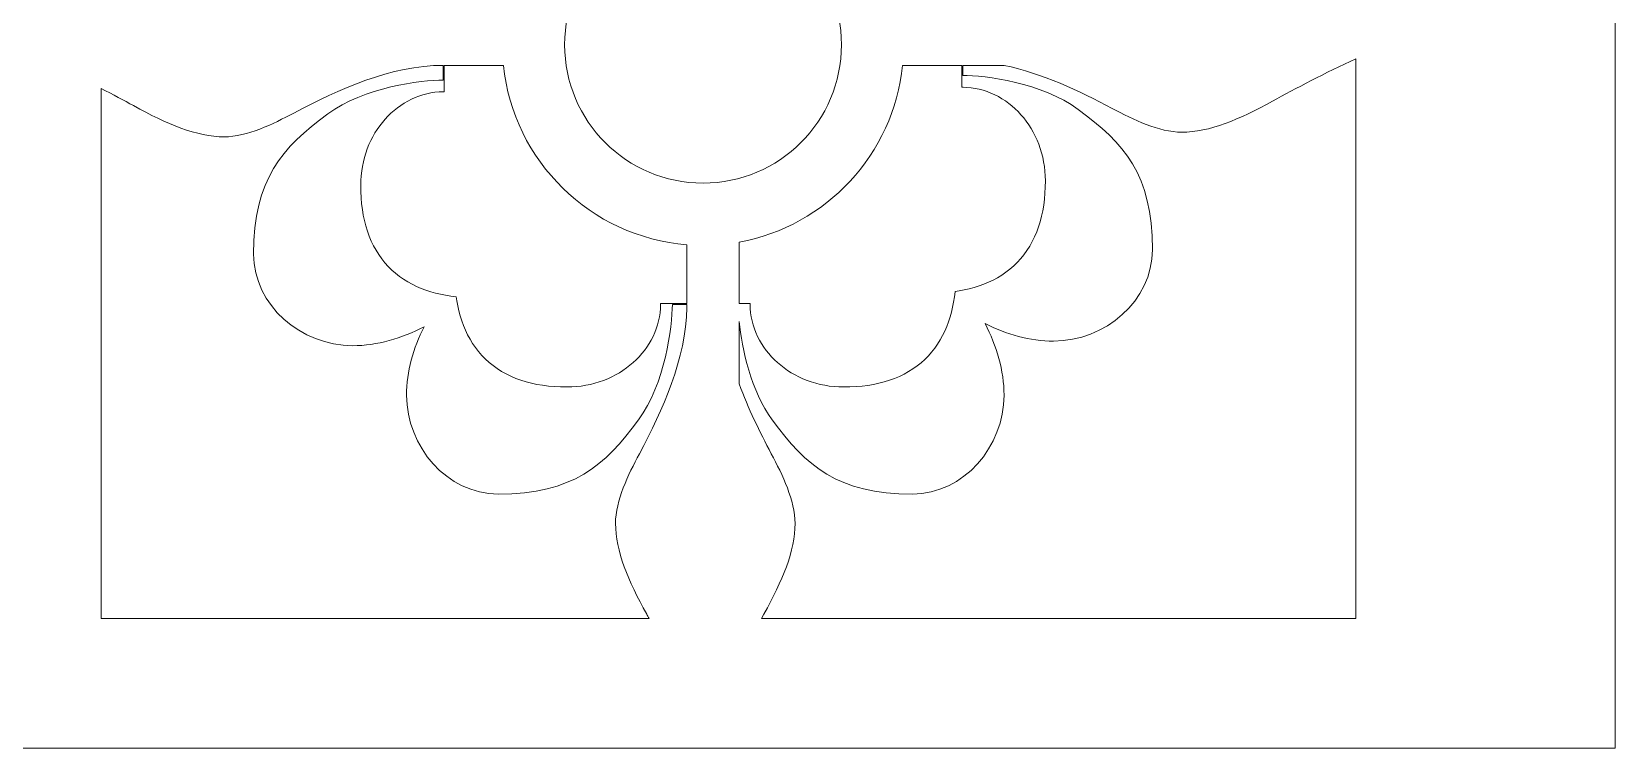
# Model space of a CAD drawing. Header units: centimetres. Extents: x -9.9 to 7.5, y -9.5 to 6.6.
# Drawn here: x -3.492 to -1.556, y -9.474 to -8.598 of the extents above; entities that cross this region are included whole.
import ezdxf

# ---------------------------------------------------------------- set-up
doc = ezdxf.new("R2010")
doc.units = ezdxf.units.CM
doc.header["$MEASUREMENT"] = 0
doc.layers.add('layer 1', color=7, linetype='Continuous')

msp = doc.modelspace()

# ---------------------------------------------------------------- linework, layer by layer
at = {"layer": 'layer 1', "color": 177, "lineweight": 9}
for points, knots in [([(-9.86086, -9.47414), (-9.86086, -9.47414), (-9.86086, 6.55374), (-9.86086, 6.55374), (-9.86086, 6.55374), (-9.86086, 6.55374), (-1.55598, 6.55374), (-1.55598, 6.55374), (-1.55598, 6.55374), (-1.55598, 6.55374), (-1.55598, -9.47414), (-1.55598, -9.47414), (-1.55598, -9.47414), (-1.55598, -9.47414), (-9.86086, -9.47414), (-9.86086, -9.47414)], [0, 0, 0, 0, 0.2, 0.2, 0.2, 0.2, 0.4, 0.4, 0.4, 0.4, 0.6, 0.6, 0.6, 0.6, 1, 1, 1, 1]), ([(-2.84025, -8.61395), (-2.84025, -8.52054), (-2.7645, -8.44479), (-2.67109, -8.44479), (-2.67109, -8.44479), (-2.57767, -8.44479), (-2.50192, -8.52054), (-2.50192, -8.61395), (-2.50192, -8.61395), (-2.50192, -8.70737), (-2.57767, -8.78312), (-2.67109, -8.78312), (-2.67109, -8.78312), (-2.7645, -8.78312), (-2.84025, -8.70737), (-2.84025, -8.61395)], [0, 0, 0, 0, 0.2, 0.2, 0.2, 0.2, 0.4, 0.4, 0.4, 0.4, 0.6, 0.6, 0.6, 0.6, 1, 1, 1, 1]), ([(-1.87336, -8.63106), (-1.91017, -8.64832), (-1.94735, -8.66781), (-1.97503, -8.68284), (-1.97503, -8.68284), (-2.01534, -8.70526), (-2.0523, -8.72093), (-2.08591, -8.72093), (-2.08591, -8.72093), (-2.11392, -8.72093), (-2.14529, -8.70526), (-2.17105, -8.6918), (-2.17105, -8.6918), (-2.21138, -8.67039), (-2.25655, -8.64899), (-2.30301, -8.63915), (-2.30301, -8.63915), (-2.30301, -8.63915), (-2.35363, -8.63915), (-2.35363, -8.63915), (-2.35363, -8.63915), (-2.35363, -8.63915), (-2.35363, -8.65148), (-2.35363, -8.65148), (-2.35363, -8.65148), (-2.32674, -8.65148), (-2.25616, -8.66044), (-2.21249, -8.69293), (-2.21249, -8.69293), (-2.15647, -8.73437), (-2.12176, -8.77244), (-2.12176, -8.86431), (-2.12176, -8.86431), (-2.12176, -8.92704), (-2.17999, -8.97631), (-2.24274, -8.97631), (-2.24274, -8.97631), (-2.27112, -8.97631), (-2.30043, -8.96805), (-2.32639, -8.95496), (-2.32639, -8.95496), (-2.3122, -8.98182), (-2.30313, -9.01256), (-2.30313, -9.0423), (-2.30313, -9.0423), (-2.30313, -9.10505), (-2.3524, -9.16328), (-2.41513, -9.16328), (-2.41513, -9.16328), (-2.507, -9.16328), (-2.54507, -9.12857), (-2.58651, -9.07255), (-2.58651, -9.07255), (-2.61248, -9.03764), (-2.62342, -8.98553), (-2.62677, -8.9523), (-2.62677, -8.9523), (-2.62677, -8.9523), (-2.62677, -9.02862), (-2.62677, -9.02862), (-2.62677, -9.02862), (-2.61595, -9.05851), (-2.60179, -9.08731), (-2.58763, -9.11399), (-2.58763, -9.11399), (-2.57419, -9.13976), (-2.55852, -9.17112), (-2.55852, -9.19913), (-2.55852, -9.19913), (-2.55852, -9.23274), (-2.57419, -9.2697), (-2.5966, -9.31001), (-2.5966, -9.31001), (-2.5966, -9.31001), (-2.59955, -9.31545), (-2.59955, -9.31545), (-2.59955, -9.31545), (-2.59955, -9.31545), (-1.87336, -9.31545), (-1.87336, -9.31545), (-1.87336, -9.31545), (-1.87336, -9.31545), (-1.87336, -8.63106), (-1.87336, -8.63106)], [0, 0, 0, 0, 0.0454545, 0.0454545, 0.0454545, 0.0454545, 0.0909091, 0.0909091, 0.0909091, 0.0909091, 0.1363636, 0.1363636, 0.1363636, 0.1363636, 0.1818182, 0.1818182, 0.1818182, 0.1818182, 0.2272727, 0.2272727, 0.2272727, 0.2272727, 0.2727273, 0.2727273, 0.2727273, 0.2727273, 0.3181818, 0.3181818, 0.3181818, 0.3181818, 0.3636364, 0.3636364, 0.3636364, 0.3636364, 0.4090909, 0.4090909, 0.4090909, 0.4090909, 0.4545455, 0.4545455, 0.4545455, 0.4545455, 0.5, 0.5, 0.5, 0.5, 0.5454545, 0.5454545, 0.5454545, 0.5454545, 0.5909091, 0.5909091, 0.5909091, 0.5909091, 0.6363636, 0.6363636, 0.6363636, 0.6363636, 0.6818182, 0.6818182, 0.6818182, 0.6818182, 0.7272727, 0.7272727, 0.7272727, 0.7272727, 0.7727273, 0.7727273, 0.7727273, 0.7727273, 0.8181818, 0.8181818, 0.8181818, 0.8181818, 0.8636364, 0.8636364, 0.8636364, 0.8636364, 0.9090909, 0.9090909, 0.9090909, 0.9090909, 1, 1, 1, 1]), ([(-3.4068, -8.6674), (-3.4068, -8.6674), (-3.4068, -9.31545), (-3.4068, -9.31545), (-3.4068, -9.31545), (-3.4068, -9.31545), (-2.73703, -9.31545), (-2.73703, -9.31545), (-2.73703, -9.31545), (-2.73803, -9.3136), (-2.73901, -9.31178), (-2.73998, -9.31001), (-2.73998, -9.31001), (-2.76239, -9.2697), (-2.77806, -9.23274), (-2.77806, -9.19913), (-2.77806, -9.19913), (-2.77806, -9.17112), (-2.76239, -9.13976), (-2.74893, -9.11399), (-2.74893, -9.11399), (-2.72039, -9.06023), (-2.69188, -8.99787), (-2.69073, -8.93532), (-2.69073, -8.93532), (-2.69073, -8.93532), (-2.69073, -8.93141), (-2.69073, -8.93141), (-2.69073, -8.93141), (-2.69073, -8.93141), (-2.70861, -8.93141), (-2.70861, -8.93141), (-2.70861, -8.93141), (-2.70861, -8.9583), (-2.71757, -9.02888), (-2.75006, -9.07255), (-2.75006, -9.07255), (-2.7915, -9.12857), (-2.82958, -9.16328), (-2.92144, -9.16328), (-2.92144, -9.16328), (-2.98417, -9.16328), (-3.03345, -9.10505), (-3.03345, -9.0423), (-3.03345, -9.0423), (-3.03345, -9.01392), (-3.02518, -8.98461), (-3.01209, -8.95865), (-3.01209, -8.95865), (-3.03895, -8.97284), (-3.0697, -8.98191), (-3.09944, -8.98191), (-3.09944, -8.98191), (-3.16218, -8.98191), (-3.22041, -8.93264), (-3.22041, -8.86991), (-3.22041, -8.86991), (-3.22041, -8.77804), (-3.1857, -8.73997), (-3.12968, -8.69853), (-3.12968, -8.69853), (-3.08601, -8.66604), (-3.01544, -8.65707), (-2.98855, -8.65707), (-2.98855, -8.65707), (-2.98855, -8.65707), (-2.98855, -8.63915), (-2.98855, -8.63915), (-2.98855, -8.63915), (-3.05241, -8.63915), (-3.11624, -8.66828), (-3.17113, -8.69741), (-3.17113, -8.69741), (-3.19689, -8.71085), (-3.22826, -8.72653), (-3.25626, -8.72653), (-3.25626, -8.72653), (-3.28987, -8.72653), (-3.32683, -8.71085), (-3.36714, -8.68844), (-3.36714, -8.68844), (-3.3789, -8.68206), (-3.39237, -8.67488), (-3.4068, -8.6674)], [0, 0, 0, 0, 0.0454545, 0.0454545, 0.0454545, 0.0454545, 0.0909091, 0.0909091, 0.0909091, 0.0909091, 0.1363636, 0.1363636, 0.1363636, 0.1363636, 0.1818182, 0.1818182, 0.1818182, 0.1818182, 0.2272727, 0.2272727, 0.2272727, 0.2272727, 0.2727273, 0.2727273, 0.2727273, 0.2727273, 0.3181818, 0.3181818, 0.3181818, 0.3181818, 0.3636364, 0.3636364, 0.3636364, 0.3636364, 0.4090909, 0.4090909, 0.4090909, 0.4090909, 0.4545455, 0.4545455, 0.4545455, 0.4545455, 0.5, 0.5, 0.5, 0.5, 0.5454545, 0.5454545, 0.5454545, 0.5454545, 0.5909091, 0.5909091, 0.5909091, 0.5909091, 0.6363636, 0.6363636, 0.6363636, 0.6363636, 0.6818182, 0.6818182, 0.6818182, 0.6818182, 0.7272727, 0.7272727, 0.7272727, 0.7272727, 0.7727273, 0.7727273, 0.7727273, 0.7727273, 0.8181818, 0.8181818, 0.8181818, 0.8181818, 0.8636364, 0.8636364, 0.8636364, 0.8636364, 0.9090909, 0.9090909, 0.9090909, 0.9090909, 1, 1, 1, 1]), ([(-2.91504, -8.63915), (-2.91504, -8.63915), (-2.98757, -8.63915), (-2.98757, -8.63915), (-2.98757, -8.63915), (-2.98757, -8.63915), (-2.98757, -8.67151), (-2.98757, -8.67151), (-2.98757, -8.67151), (-2.98757, -8.67151), (-2.98894, -8.67151), (-2.98894, -8.67151), (-2.98894, -8.67151), (-2.98894, -8.67151), (-2.99367, -8.67166), (-2.99367, -8.67166), (-2.99367, -8.67166), (-2.99367, -8.67166), (-2.99875, -8.67212), (-2.99875, -8.67212), (-2.99875, -8.67212), (-2.99875, -8.67212), (-3.00377, -8.67287), (-3.00377, -8.67287), (-3.00377, -8.67287), (-3.00377, -8.67287), (-3.00872, -8.6739), (-3.00872, -8.6739), (-3.00872, -8.6739), (-3.00872, -8.6739), (-3.01359, -8.67521), (-3.01359, -8.67521), (-3.01359, -8.67521), (-3.01359, -8.67521), (-3.01837, -8.67678), (-3.01837, -8.67678), (-3.01837, -8.67678), (-3.01837, -8.67678), (-3.02305, -8.6786), (-3.02305, -8.6786), (-3.02305, -8.6786), (-3.02305, -8.6786), (-3.02763, -8.68067), (-3.02763, -8.68067), (-3.02763, -8.68067), (-3.02763, -8.68067), (-3.0321, -8.68298), (-3.0321, -8.68298), (-3.0321, -8.68298), (-3.0321, -8.68298), (-3.03644, -8.68551), (-3.03644, -8.68551), (-3.03644, -8.68551), (-3.03644, -8.68551), (-3.04066, -8.68826), (-3.04066, -8.68826), (-3.04066, -8.68826), (-3.04066, -8.68826), (-3.04475, -8.69123), (-3.04475, -8.69123), (-3.04475, -8.69123), (-3.04475, -8.69123), (-3.0487, -8.6944), (-3.0487, -8.6944), (-3.0487, -8.6944), (-3.0487, -8.6944), (-3.05251, -8.69777), (-3.05251, -8.69777), (-3.05251, -8.69777), (-3.05251, -8.69777), (-3.05618, -8.70133), (-3.05618, -8.70133), (-3.05618, -8.70133), (-3.05618, -8.70133), (-3.05968, -8.70508), (-3.05968, -8.70508), (-3.05968, -8.70508), (-3.05968, -8.70508), (-3.06303, -8.70901), (-3.06303, -8.70901), (-3.06303, -8.70901), (-3.06303, -8.70901), (-3.06621, -8.71311), (-3.06621, -8.71311), (-3.06621, -8.71311), (-3.06621, -8.71311), (-3.06923, -8.71739), (-3.06923, -8.71739), (-3.06923, -8.71739), (-3.06923, -8.71739), (-3.07206, -8.72184), (-3.07206, -8.72184), (-3.07206, -8.72184), (-3.07206, -8.72184), (-3.0747, -8.72644), (-3.0747, -8.72644), (-3.0747, -8.72644), (-3.0747, -8.72644), (-3.07716, -8.7312), (-3.07716, -8.7312), (-3.07716, -8.7312), (-3.07716, -8.7312), (-3.07941, -8.7361), (-3.07941, -8.7361), (-3.07941, -8.7361), (-3.07941, -8.7361), (-3.08145, -8.74115), (-3.08145, -8.74115), (-3.08145, -8.74115), (-3.08145, -8.74115), (-3.08329, -8.74633), (-3.08329, -8.74633), (-3.08329, -8.74633), (-3.08329, -8.74633), (-3.0849, -8.75165), (-3.0849, -8.75165), (-3.0849, -8.75165), (-3.0849, -8.75165), (-3.08628, -8.75709), (-3.08628, -8.75709), (-3.08628, -8.75709), (-3.08628, -8.75709), (-3.08742, -8.76265), (-3.08742, -8.76265), (-3.08742, -8.76265), (-3.08742, -8.76265), (-3.08832, -8.76831), (-3.08832, -8.76831), (-3.08832, -8.76831), (-3.08832, -8.76831), (-3.08897, -8.77408), (-3.08897, -8.77408), (-3.08897, -8.77408), (-3.08897, -8.77408), (-3.08937, -8.77994), (-3.08937, -8.77994), (-3.08937, -8.77994), (-3.08937, -8.77994), (-3.0895, -8.7858), (-3.0895, -8.7858), (-3.0895, -8.7858), (-3.0895, -8.7858), (-3.08938, -8.79355), (-3.08938, -8.79355), (-3.08938, -8.79355), (-3.08938, -8.79355), (-3.08901, -8.80101), (-3.08901, -8.80101), (-3.08901, -8.80101), (-3.08901, -8.80101), (-3.08838, -8.80828), (-3.08838, -8.80828), (-3.08838, -8.80828), (-3.08838, -8.80828), (-3.0875, -8.81536), (-3.0875, -8.81536), (-3.0875, -8.81536), (-3.0875, -8.81536), (-3.08637, -8.82227), (-3.08637, -8.82227), (-3.08637, -8.82227), (-3.08637, -8.82227), (-3.08496, -8.82898), (-3.08496, -8.82898), (-3.08496, -8.82898), (-3.08496, -8.82898), (-3.08329, -8.83552), (-3.08329, -8.83552), (-3.08329, -8.83552), (-3.08329, -8.83552), (-3.08135, -8.84187), (-3.08135, -8.84187), (-3.08135, -8.84187), (-3.08135, -8.84187), (-3.07913, -8.84802), (-3.07913, -8.84802), (-3.07913, -8.84802), (-3.07913, -8.84802), (-3.07662, -8.85398), (-3.07662, -8.85398), (-3.07662, -8.85398), (-3.07662, -8.85398), (-3.07384, -8.85974), (-3.07384, -8.85974), (-3.07384, -8.85974), (-3.07384, -8.85974), (-3.07078, -8.86528), (-3.07078, -8.86528), (-3.07078, -8.86528), (-3.07078, -8.86528), (-3.06744, -8.87059), (-3.06744, -8.87059), (-3.06744, -8.87059), (-3.06744, -8.87059), (-3.06383, -8.87567), (-3.06383, -8.87567), (-3.06383, -8.87567), (-3.06383, -8.87567), (-3.05995, -8.8805), (-3.05995, -8.8805), (-3.05995, -8.8805), (-3.05995, -8.8805), (-3.05583, -8.88506), (-3.05583, -8.88506), (-3.05583, -8.88506), (-3.05583, -8.88506), (-3.05147, -8.88936), (-3.05147, -8.88936), (-3.05147, -8.88936), (-3.05147, -8.88936), (-3.04688, -8.89339), (-3.04688, -8.89339), (-3.04688, -8.89339), (-3.04688, -8.89339), (-3.04208, -8.89715), (-3.04208, -8.89715), (-3.04208, -8.89715), (-3.04208, -8.89715), (-3.03709, -8.90062), (-3.03709, -8.90062), (-3.03709, -8.90062), (-3.03709, -8.90062), (-3.03193, -8.90382), (-3.03193, -8.90382), (-3.03193, -8.90382), (-3.03193, -8.90382), (-3.02661, -8.90675), (-3.02661, -8.90675), (-3.02661, -8.90675), (-3.02661, -8.90675), (-3.02113, -8.90941), (-3.02113, -8.90941), (-3.02113, -8.90941), (-3.02113, -8.90941), (-3.01552, -8.91182), (-3.01552, -8.91182), (-3.01552, -8.91182), (-3.01552, -8.91182), (-3.00979, -8.91397), (-3.00979, -8.91397), (-3.00979, -8.91397), (-3.00979, -8.91397), (-3.00393, -8.91589), (-3.00393, -8.91589), (-3.00393, -8.91589), (-3.00393, -8.91589), (-2.99796, -8.91757), (-2.99796, -8.91757), (-2.99796, -8.91757), (-2.99796, -8.91757), (-2.99188, -8.91903), (-2.99188, -8.91903), (-2.99188, -8.91903), (-2.99188, -8.91903), (-2.9857, -8.92028), (-2.9857, -8.92028), (-2.9857, -8.92028), (-2.9857, -8.92028), (-2.97942, -8.92133), (-2.97942, -8.92133), (-2.97942, -8.92133), (-2.97942, -8.92133), (-2.97303, -8.92218), (-2.97303, -8.92218), (-2.97303, -8.92218), (-2.97303, -8.92218), (-2.97284, -8.9222), (-2.97284, -8.9222), (-2.97284, -8.9222), (-2.97284, -8.9222), (-2.97208, -8.92702), (-2.97208, -8.92702), (-2.97208, -8.92702), (-2.97208, -8.92702), (-2.97087, -8.93327), (-2.97087, -8.93327), (-2.97087, -8.93327), (-2.97087, -8.93327), (-2.96945, -8.93943), (-2.96945, -8.93943), (-2.96945, -8.93943), (-2.96945, -8.93943), (-2.9678, -8.94548), (-2.9678, -8.94548), (-2.9678, -8.94548), (-2.9678, -8.94548), (-2.96592, -8.95141), (-2.96592, -8.95141), (-2.96592, -8.95141), (-2.96592, -8.95141), (-2.9638, -8.95722), (-2.9638, -8.95722), (-2.9638, -8.95722), (-2.9638, -8.95722), (-2.96143, -8.9629), (-2.96143, -8.9629), (-2.96143, -8.9629), (-2.96143, -8.9629), (-2.9588, -8.96845), (-2.9588, -8.96845), (-2.9588, -8.96845), (-2.9588, -8.96845), (-2.9559, -8.97385), (-2.9559, -8.97385), (-2.9559, -8.97385), (-2.9559, -8.97385), (-2.95272, -8.97908), (-2.95272, -8.97908), (-2.95272, -8.97908), (-2.95272, -8.97908), (-2.94926, -8.98415), (-2.94926, -8.98415), (-2.94926, -8.98415), (-2.94926, -8.98415), (-2.94552, -8.98902), (-2.94552, -8.98902), (-2.94552, -8.98902), (-2.94552, -8.98902), (-2.9415, -8.99368), (-2.9415, -8.99368), (-2.9415, -8.99368), (-2.9415, -8.99368), (-2.93719, -8.99811), (-2.93719, -8.99811), (-2.93719, -8.99811), (-2.93719, -8.99811), (-2.93263, -9.0023), (-2.93263, -9.0023), (-2.93263, -9.0023), (-2.93263, -9.0023), (-2.92779, -9.00624), (-2.92779, -9.00624), (-2.92779, -9.00624), (-2.92779, -9.00624), (-2.9227, -9.00992), (-2.9227, -9.00992), (-2.9227, -9.00992), (-2.9227, -9.00992), (-2.91737, -9.01331), (-2.91737, -9.01331), (-2.91737, -9.01331), (-2.91737, -9.01331), (-2.9118, -9.01643), (-2.9118, -9.01643), (-2.9118, -9.01643), (-2.9118, -9.01643), (-2.90602, -9.01926), (-2.90602, -9.01926), (-2.90602, -9.01926), (-2.90602, -9.01926), (-2.90002, -9.02181), (-2.90002, -9.02181), (-2.90002, -9.02181), (-2.90002, -9.02181), (-2.89383, -9.02407), (-2.89383, -9.02407), (-2.89383, -9.02407), (-2.89383, -9.02407), (-2.88744, -9.02605), (-2.88744, -9.02605), (-2.88744, -9.02605), (-2.88744, -9.02605), (-2.88086, -9.02775), (-2.88086, -9.02775), (-2.88086, -9.02775), (-2.88086, -9.02775), (-2.87409, -9.02918), (-2.87409, -9.02918), (-2.87409, -9.02918), (-2.87409, -9.02918), (-2.86714, -9.03034), (-2.86714, -9.03034), (-2.86714, -9.03034), (-2.86714, -9.03034), (-2.86, -9.03123), (-2.86, -9.03123), (-2.86, -9.03123), (-2.86, -9.03123), (-2.85267, -9.03186), (-2.85267, -9.03186), (-2.85267, -9.03186), (-2.85267, -9.03186), (-2.84515, -9.03224), (-2.84515, -9.03224), (-2.84515, -9.03224), (-2.84515, -9.03224), (-2.83734, -9.03237), (-2.83734, -9.03237), (-2.83734, -9.03237), (-2.83734, -9.03237), (-2.83148, -9.03224), (-2.83148, -9.03224), (-2.83148, -9.03224), (-2.83148, -9.03224), (-2.82561, -9.03184), (-2.82561, -9.03184), (-2.82561, -9.03184), (-2.82561, -9.03184), (-2.81985, -9.03119), (-2.81985, -9.03119), (-2.81985, -9.03119), (-2.81985, -9.03119), (-2.81418, -9.03029), (-2.81418, -9.03029), (-2.81418, -9.03029), (-2.81418, -9.03029), (-2.80863, -9.02915), (-2.80863, -9.02915), (-2.80863, -9.02915), (-2.80863, -9.02915), (-2.80318, -9.02776), (-2.80318, -9.02776), (-2.80318, -9.02776), (-2.80318, -9.02776), (-2.79786, -9.02615), (-2.79786, -9.02615), (-2.79786, -9.02615), (-2.79786, -9.02615), (-2.79268, -9.02432), (-2.79268, -9.02432), (-2.79268, -9.02432), (-2.79268, -9.02432), (-2.78764, -9.02227), (-2.78764, -9.02227), (-2.78764, -9.02227), (-2.78764, -9.02227), (-2.78273, -9.02002), (-2.78273, -9.02002), (-2.78273, -9.02002), (-2.78273, -9.02002), (-2.77797, -9.01757), (-2.77797, -9.01757), (-2.77797, -9.01757), (-2.77797, -9.01757), (-2.77337, -9.01492), (-2.77337, -9.01492), (-2.77337, -9.01492), (-2.77337, -9.01492), (-2.76893, -9.01209), (-2.76893, -9.01209), (-2.76893, -9.01209), (-2.76893, -9.01209), (-2.76465, -9.00908), (-2.76465, -9.00908), (-2.76465, -9.00908), (-2.76465, -9.00908), (-2.76054, -9.0059), (-2.76054, -9.0059), (-2.76054, -9.0059), (-2.76054, -9.0059), (-2.75661, -9.00255), (-2.75661, -9.00255), (-2.75661, -9.00255), (-2.75661, -9.00255), (-2.75286, -8.99904), (-2.75286, -8.99904), (-2.75286, -8.99904), (-2.75286, -8.99904), (-2.7493, -8.99538), (-2.7493, -8.99538), (-2.7493, -8.99538), (-2.7493, -8.99538), (-2.74593, -8.99157), (-2.74593, -8.99157), (-2.74593, -8.99157), (-2.74593, -8.99157), (-2.74276, -8.98762), (-2.74276, -8.98762), (-2.74276, -8.98762), (-2.74276, -8.98762), (-2.73979, -8.98353), (-2.73979, -8.98353), (-2.73979, -8.98353), (-2.73979, -8.98353), (-2.73704, -8.97931), (-2.73704, -8.97931), (-2.73704, -8.97931), (-2.73704, -8.97931), (-2.7345, -8.97496), (-2.7345, -8.97496), (-2.7345, -8.97496), (-2.7345, -8.97496), (-2.7322, -8.9705), (-2.7322, -8.9705), (-2.7322, -8.9705), (-2.7322, -8.9705), (-2.73013, -8.96592), (-2.73013, -8.96592), (-2.73013, -8.96592), (-2.73013, -8.96592), (-2.7283, -8.96124), (-2.7283, -8.96124), (-2.7283, -8.96124), (-2.7283, -8.96124), (-2.72673, -8.95646), (-2.72673, -8.95646), (-2.72673, -8.95646), (-2.72673, -8.95646), (-2.72542, -8.95159), (-2.72542, -8.95159), (-2.72542, -8.95159), (-2.72542, -8.95159), (-2.72439, -8.94664), (-2.72439, -8.94664), (-2.72439, -8.94664), (-2.72439, -8.94664), (-2.72364, -8.94162), (-2.72364, -8.94162), (-2.72364, -8.94162), (-2.72364, -8.94162), (-2.72318, -8.93654), (-2.72318, -8.93654), (-2.72318, -8.93654), (-2.72318, -8.93654), (-2.72304, -8.93181), (-2.72304, -8.93181), (-2.72304, -8.93181), (-2.72304, -8.93181), (-2.72304, -8.93044), (-2.72304, -8.93044), (-2.72304, -8.93044), (-2.72304, -8.93044), (-2.69073, -8.93044), (-2.69073, -8.93044), (-2.69073, -8.93044), (-2.69073, -8.93044), (-2.69073, -8.85841), (-2.69073, -8.85841), (-2.69073, -8.85841), (-2.80863, -8.84906), (-2.90307, -8.7563), (-2.91504, -8.63915)], [0, 0, 0, 0, 0.0074627, 0.0074627, 0.0074627, 0.0074627, 0.0149254, 0.0149254, 0.0149254, 0.0149254, 0.0223881, 0.0223881, 0.0223881, 0.0223881, 0.0298507, 0.0298507, 0.0298507, 0.0298507, 0.0373134, 0.0373134, 0.0373134, 0.0373134, 0.0447761, 0.0447761, 0.0447761, 0.0447761, 0.0522388, 0.0522388, 0.0522388, 0.0522388, 0.0597015, 0.0597015, 0.0597015, 0.0597015, 0.0671642, 0.0671642, 0.0671642, 0.0671642, 0.0746269, 0.0746269, 0.0746269, 0.0746269, 0.0820896, 0.0820896, 0.0820896, 0.0820896, 0.0895522, 0.0895522, 0.0895522, 0.0895522, 0.0970149, 0.0970149, 0.0970149, 0.0970149, 0.1044776, 0.1044776, 0.1044776, 0.1044776, 0.1119403, 0.1119403, 0.1119403, 0.1119403, 0.119403, 0.119403, 0.119403, 0.119403, 0.1268657, 0.1268657, 0.1268657, 0.1268657, 0.1343284, 0.1343284, 0.1343284, 0.1343284, 0.141791, 0.141791, 0.141791, 0.141791, 0.1492537, 0.1492537, 0.1492537, 0.1492537, 0.1567164, 0.1567164, 0.1567164, 0.1567164, 0.1641791, 0.1641791, 0.1641791, 0.1641791, 0.1716418, 0.1716418, 0.1716418, 0.1716418, 0.1791045, 0.1791045, 0.1791045, 0.1791045, 0.1865672, 0.1865672, 0.1865672, 0.1865672, 0.1940299, 0.1940299, 0.1940299, 0.1940299, 0.2014925, 0.2014925, 0.2014925, 0.2014925, 0.2089552, 0.2089552, 0.2089552, 0.2089552, 0.2164179, 0.2164179, 0.2164179, 0.2164179, 0.2238806, 0.2238806, 0.2238806, 0.2238806, 0.2313433, 0.2313433, 0.2313433, 0.2313433, 0.238806, 0.238806, 0.238806, 0.238806, 0.2462687, 0.2462687, 0.2462687, 0.2462687, 0.2537313, 0.2537313, 0.2537313, 0.2537313, 0.261194, 0.261194, 0.261194, 0.261194, 0.2686567, 0.2686567, 0.2686567, 0.2686567, 0.2761194, 0.2761194, 0.2761194, 0.2761194, 0.2835821, 0.2835821, 0.2835821, 0.2835821, 0.2910448, 0.2910448, 0.2910448, 0.2910448, 0.2985075, 0.2985075, 0.2985075, 0.2985075, 0.3059701, 0.3059701, 0.3059701, 0.3059701, 0.3134328, 0.3134328, 0.3134328, 0.3134328, 0.3208955, 0.3208955, 0.3208955, 0.3208955, 0.3283582, 0.3283582, 0.3283582, 0.3283582, 0.3358209, 0.3358209, 0.3358209, 0.3358209, 0.3432836, 0.3432836, 0.3432836, 0.3432836, 0.3507463, 0.3507463, 0.3507463, 0.3507463, 0.358209, 0.358209, 0.358209, 0.358209, 0.3656716, 0.3656716, 0.3656716, 0.3656716, 0.3731343, 0.3731343, 0.3731343, 0.3731343, 0.380597, 0.380597, 0.380597, 0.380597, 0.3880597, 0.3880597, 0.3880597, 0.3880597, 0.3955224, 0.3955224, 0.3955224, 0.3955224, 0.4029851, 0.4029851, 0.4029851, 0.4029851, 0.4104478, 0.4104478, 0.4104478, 0.4104478, 0.4179104, 0.4179104, 0.4179104, 0.4179104, 0.4253731, 0.4253731, 0.4253731, 0.4253731, 0.4328358, 0.4328358, 0.4328358, 0.4328358, 0.4402985, 0.4402985, 0.4402985, 0.4402985, 0.4477612, 0.4477612, 0.4477612, 0.4477612, 0.4552239, 0.4552239, 0.4552239, 0.4552239, 0.4626866, 0.4626866, 0.4626866, 0.4626866, 0.4701493, 0.4701493, 0.4701493, 0.4701493, 0.4776119, 0.4776119, 0.4776119, 0.4776119, 0.4850746, 0.4850746, 0.4850746, 0.4850746, 0.4925373, 0.4925373, 0.4925373, 0.4925373, 0.5, 0.5, 0.5, 0.5, 0.5074627, 0.5074627, 0.5074627, 0.5074627, 0.5149254, 0.5149254, 0.5149254, 0.5149254, 0.5223881, 0.5223881, 0.5223881, 0.5223881, 0.5298507, 0.5298507, 0.5298507, 0.5298507, 0.5373134, 0.5373134, 0.5373134, 0.5373134, 0.5447761, 0.5447761, 0.5447761, 0.5447761, 0.5522388, 0.5522388, 0.5522388, 0.5522388, 0.5597015, 0.5597015, 0.5597015, 0.5597015, 0.5671642, 0.5671642, 0.5671642, 0.5671642, 0.5746269, 0.5746269, 0.5746269, 0.5746269, 0.5820896, 0.5820896, 0.5820896, 0.5820896, 0.5895522, 0.5895522, 0.5895522, 0.5895522, 0.5970149, 0.5970149, 0.5970149, 0.5970149, 0.6044776, 0.6044776, 0.6044776, 0.6044776, 0.6119403, 0.6119403, 0.6119403, 0.6119403, 0.619403, 0.619403, 0.619403, 0.619403, 0.6268657, 0.6268657, 0.6268657, 0.6268657, 0.6343284, 0.6343284, 0.6343284, 0.6343284, 0.641791, 0.641791, 0.641791, 0.641791, 0.6492537, 0.6492537, 0.6492537, 0.6492537, 0.6567164, 0.6567164, 0.6567164, 0.6567164, 0.6641791, 0.6641791, 0.6641791, 0.6641791, 0.6716418, 0.6716418, 0.6716418, 0.6716418, 0.6791045, 0.6791045, 0.6791045, 0.6791045, 0.6865672, 0.6865672, 0.6865672, 0.6865672, 0.6940299, 0.6940299, 0.6940299, 0.6940299, 0.7014925, 0.7014925, 0.7014925, 0.7014925, 0.7089552, 0.7089552, 0.7089552, 0.7089552, 0.7164179, 0.7164179, 0.7164179, 0.7164179, 0.7238806, 0.7238806, 0.7238806, 0.7238806, 0.7313433, 0.7313433, 0.7313433, 0.7313433, 0.738806, 0.738806, 0.738806, 0.738806, 0.7462687, 0.7462687, 0.7462687, 0.7462687, 0.7537313, 0.7537313, 0.7537313, 0.7537313, 0.761194, 0.761194, 0.761194, 0.761194, 0.7686567, 0.7686567, 0.7686567, 0.7686567, 0.7761194, 0.7761194, 0.7761194, 0.7761194, 0.7835821, 0.7835821, 0.7835821, 0.7835821, 0.7910448, 0.7910448, 0.7910448, 0.7910448, 0.7985075, 0.7985075, 0.7985075, 0.7985075, 0.8059701, 0.8059701, 0.8059701, 0.8059701, 0.8134328, 0.8134328, 0.8134328, 0.8134328, 0.8208955, 0.8208955, 0.8208955, 0.8208955, 0.8283582, 0.8283582, 0.8283582, 0.8283582, 0.8358209, 0.8358209, 0.8358209, 0.8358209, 0.8432836, 0.8432836, 0.8432836, 0.8432836, 0.8507463, 0.8507463, 0.8507463, 0.8507463, 0.858209, 0.858209, 0.858209, 0.858209, 0.8656716, 0.8656716, 0.8656716, 0.8656716, 0.8731343, 0.8731343, 0.8731343, 0.8731343, 0.880597, 0.880597, 0.880597, 0.880597, 0.8880597, 0.8880597, 0.8880597, 0.8880597, 0.8955224, 0.8955224, 0.8955224, 0.8955224, 0.9029851, 0.9029851, 0.9029851, 0.9029851, 0.9104478, 0.9104478, 0.9104478, 0.9104478, 0.9179104, 0.9179104, 0.9179104, 0.9179104, 0.9253731, 0.9253731, 0.9253731, 0.9253731, 0.9328358, 0.9328358, 0.9328358, 0.9328358, 0.9402985, 0.9402985, 0.9402985, 0.9402985, 0.9477612, 0.9477612, 0.9477612, 0.9477612, 0.9552239, 0.9552239, 0.9552239, 0.9552239, 0.9626866, 0.9626866, 0.9626866, 0.9626866, 0.9701493, 0.9701493, 0.9701493, 0.9701493, 0.9776119, 0.9776119, 0.9776119, 0.9776119, 0.9850746, 0.9850746, 0.9850746, 0.9850746, 1, 1, 1, 1]), ([(-2.3546, -8.63915), (-2.3546, -8.63915), (-2.42714, -8.63915), (-2.42714, -8.63915), (-2.42714, -8.63915), (-2.43826, -8.748), (-2.52058, -8.83579), (-2.62677, -8.85519), (-2.62677, -8.85519), (-2.62677, -8.85519), (-2.62677, -8.93044), (-2.62677, -8.93044), (-2.62677, -8.93044), (-2.62677, -8.93044), (-2.61353, -8.93044), (-2.61353, -8.93044), (-2.61353, -8.93044), (-2.61353, -8.93044), (-2.61353, -8.9318), (-2.61353, -8.9318), (-2.61353, -8.9318), (-2.61353, -8.9318), (-2.61339, -8.93653), (-2.61339, -8.93653), (-2.61339, -8.93653), (-2.61339, -8.93653), (-2.61293, -8.94161), (-2.61293, -8.94161), (-2.61293, -8.94161), (-2.61293, -8.94161), (-2.61218, -8.94664), (-2.61218, -8.94664), (-2.61218, -8.94664), (-2.61218, -8.94664), (-2.61114, -8.95159), (-2.61114, -8.95159), (-2.61114, -8.95159), (-2.61114, -8.95159), (-2.60984, -8.95645), (-2.60984, -8.95645), (-2.60984, -8.95645), (-2.60984, -8.95645), (-2.60827, -8.96124), (-2.60827, -8.96124), (-2.60827, -8.96124), (-2.60827, -8.96124), (-2.60644, -8.96592), (-2.60644, -8.96592), (-2.60644, -8.96592), (-2.60644, -8.96592), (-2.60437, -8.97049), (-2.60437, -8.97049), (-2.60437, -8.97049), (-2.60437, -8.97049), (-2.60207, -8.97496), (-2.60207, -8.97496), (-2.60207, -8.97496), (-2.60207, -8.97496), (-2.59953, -8.9793), (-2.59953, -8.9793), (-2.59953, -8.9793), (-2.59953, -8.9793), (-2.59678, -8.98353), (-2.59678, -8.98353), (-2.59678, -8.98353), (-2.59678, -8.98353), (-2.59382, -8.98762), (-2.59382, -8.98762), (-2.59382, -8.98762), (-2.59382, -8.98762), (-2.59065, -8.99157), (-2.59065, -8.99157), (-2.59065, -8.99157), (-2.59065, -8.99157), (-2.58728, -8.99538), (-2.58728, -8.99538), (-2.58728, -8.99538), (-2.58728, -8.99538), (-2.58371, -8.99904), (-2.58371, -8.99904), (-2.58371, -8.99904), (-2.58371, -8.99904), (-2.57996, -9.00255), (-2.57996, -9.00255), (-2.57996, -9.00255), (-2.57996, -9.00255), (-2.57604, -9.0059), (-2.57604, -9.0059), (-2.57604, -9.0059), (-2.57604, -9.0059), (-2.57193, -9.00908), (-2.57193, -9.00908), (-2.57193, -9.00908), (-2.57193, -9.00908), (-2.56765, -9.01209), (-2.56765, -9.01209), (-2.56765, -9.01209), (-2.56765, -9.01209), (-2.56321, -9.01492), (-2.56321, -9.01492), (-2.56321, -9.01492), (-2.56321, -9.01492), (-2.55861, -9.01757), (-2.55861, -9.01757), (-2.55861, -9.01757), (-2.55861, -9.01757), (-2.55385, -9.02002), (-2.55385, -9.02002), (-2.55385, -9.02002), (-2.55385, -9.02002), (-2.54894, -9.02227), (-2.54894, -9.02227), (-2.54894, -9.02227), (-2.54894, -9.02227), (-2.5439, -9.02432), (-2.5439, -9.02432), (-2.5439, -9.02432), (-2.5439, -9.02432), (-2.53872, -9.02615), (-2.53872, -9.02615), (-2.53872, -9.02615), (-2.53872, -9.02615), (-2.5334, -9.02776), (-2.5334, -9.02776), (-2.5334, -9.02776), (-2.5334, -9.02776), (-2.52795, -9.02915), (-2.52795, -9.02915), (-2.52795, -9.02915), (-2.52795, -9.02915), (-2.5224, -9.03029), (-2.5224, -9.03029), (-2.5224, -9.03029), (-2.5224, -9.03029), (-2.51673, -9.03119), (-2.51673, -9.03119), (-2.51673, -9.03119), (-2.51673, -9.03119), (-2.51097, -9.03184), (-2.51097, -9.03184), (-2.51097, -9.03184), (-2.51097, -9.03184), (-2.5051, -9.03224), (-2.5051, -9.03224), (-2.5051, -9.03224), (-2.5051, -9.03224), (-2.49924, -9.03237), (-2.49924, -9.03237), (-2.49924, -9.03237), (-2.49924, -9.03237), (-2.4915, -9.03224), (-2.4915, -9.03224), (-2.4915, -9.03224), (-2.4915, -9.03224), (-2.48404, -9.03187), (-2.48404, -9.03187), (-2.48404, -9.03187), (-2.48404, -9.03187), (-2.47677, -9.03125), (-2.47677, -9.03125), (-2.47677, -9.03125), (-2.47677, -9.03125), (-2.46968, -9.03037), (-2.46968, -9.03037), (-2.46968, -9.03037), (-2.46968, -9.03037), (-2.46278, -9.02923), (-2.46278, -9.02923), (-2.46278, -9.02923), (-2.46278, -9.02923), (-2.45606, -9.02783), (-2.45606, -9.02783), (-2.45606, -9.02783), (-2.45606, -9.02783), (-2.44952, -9.02616), (-2.44952, -9.02616), (-2.44952, -9.02616), (-2.44952, -9.02616), (-2.44318, -9.02421), (-2.44318, -9.02421), (-2.44318, -9.02421), (-2.44318, -9.02421), (-2.43702, -9.02199), (-2.43702, -9.02199), (-2.43702, -9.02199), (-2.43702, -9.02199), (-2.43106, -9.01949), (-2.43106, -9.01949), (-2.43106, -9.01949), (-2.43106, -9.01949), (-2.42531, -9.01671), (-2.42531, -9.01671), (-2.42531, -9.01671), (-2.42531, -9.01671), (-2.41977, -9.01364), (-2.41977, -9.01364), (-2.41977, -9.01364), (-2.41977, -9.01364), (-2.41446, -9.01031), (-2.41446, -9.01031), (-2.41446, -9.01031), (-2.41446, -9.01031), (-2.40938, -9.00669), (-2.40938, -9.00669), (-2.40938, -9.00669), (-2.40938, -9.00669), (-2.40455, -9.00282), (-2.40455, -9.00282), (-2.40455, -9.00282), (-2.40455, -9.00282), (-2.39998, -8.99869), (-2.39998, -8.99869), (-2.39998, -8.99869), (-2.39998, -8.99869), (-2.39568, -8.99433), (-2.39568, -8.99433), (-2.39568, -8.99433), (-2.39568, -8.99433), (-2.39165, -8.98974), (-2.39165, -8.98974), (-2.39165, -8.98974), (-2.39165, -8.98974), (-2.3879, -8.98495), (-2.3879, -8.98495), (-2.3879, -8.98495), (-2.3879, -8.98495), (-2.38442, -8.97996), (-2.38442, -8.97996), (-2.38442, -8.97996), (-2.38442, -8.97996), (-2.38122, -8.97479), (-2.38122, -8.97479), (-2.38122, -8.97479), (-2.38122, -8.97479), (-2.37829, -8.96947), (-2.37829, -8.96947), (-2.37829, -8.96947), (-2.37829, -8.96947), (-2.37563, -8.964), (-2.37563, -8.964), (-2.37563, -8.964), (-2.37563, -8.964), (-2.37323, -8.95839), (-2.37323, -8.95839), (-2.37323, -8.95839), (-2.37323, -8.95839), (-2.37107, -8.95265), (-2.37107, -8.95265), (-2.37107, -8.95265), (-2.37107, -8.95265), (-2.36916, -8.94679), (-2.36916, -8.94679), (-2.36916, -8.94679), (-2.36916, -8.94679), (-2.36747, -8.94082), (-2.36747, -8.94082), (-2.36747, -8.94082), (-2.36747, -8.94082), (-2.36601, -8.93475), (-2.36601, -8.93475), (-2.36601, -8.93475), (-2.36601, -8.93475), (-2.36476, -8.92856), (-2.36476, -8.92856), (-2.36476, -8.92856), (-2.36476, -8.92856), (-2.36371, -8.92228), (-2.36371, -8.92228), (-2.36371, -8.92228), (-2.36371, -8.92228), (-2.36286, -8.9159), (-2.36286, -8.9159), (-2.36286, -8.9159), (-2.36286, -8.9159), (-2.36284, -8.91571), (-2.36284, -8.91571), (-2.36284, -8.91571), (-2.36284, -8.91571), (-2.35803, -8.91495), (-2.35803, -8.91495), (-2.35803, -8.91495), (-2.35803, -8.91495), (-2.35177, -8.91374), (-2.35177, -8.91374), (-2.35177, -8.91374), (-2.35177, -8.91374), (-2.34562, -8.91232), (-2.34562, -8.91232), (-2.34562, -8.91232), (-2.34562, -8.91232), (-2.33957, -8.91067), (-2.33957, -8.91067), (-2.33957, -8.91067), (-2.33957, -8.91067), (-2.33364, -8.90879), (-2.33364, -8.90879), (-2.33364, -8.90879), (-2.33364, -8.90879), (-2.32783, -8.90667), (-2.32783, -8.90667), (-2.32783, -8.90667), (-2.32783, -8.90667), (-2.32214, -8.9043), (-2.32214, -8.9043), (-2.32214, -8.9043), (-2.32214, -8.9043), (-2.3166, -8.90166), (-2.3166, -8.90166), (-2.3166, -8.90166), (-2.3166, -8.90166), (-2.3112, -8.89876), (-2.3112, -8.89876), (-2.3112, -8.89876), (-2.3112, -8.89876), (-2.30596, -8.89558), (-2.30596, -8.89558), (-2.30596, -8.89558), (-2.30596, -8.89558), (-2.3009, -8.89213), (-2.3009, -8.89213), (-2.3009, -8.89213), (-2.3009, -8.89213), (-2.29603, -8.88839), (-2.29603, -8.88839), (-2.29603, -8.88839), (-2.29603, -8.88839), (-2.29137, -8.88436), (-2.29137, -8.88436), (-2.29137, -8.88436), (-2.29137, -8.88436), (-2.28693, -8.88006), (-2.28693, -8.88006), (-2.28693, -8.88006), (-2.28693, -8.88006), (-2.28274, -8.87549), (-2.28274, -8.87549), (-2.28274, -8.87549), (-2.28274, -8.87549), (-2.2788, -8.87066), (-2.2788, -8.87066), (-2.2788, -8.87066), (-2.2788, -8.87066), (-2.27513, -8.86557), (-2.27513, -8.86557), (-2.27513, -8.86557), (-2.27513, -8.86557), (-2.27173, -8.86023), (-2.27173, -8.86023), (-2.27173, -8.86023), (-2.27173, -8.86023), (-2.26861, -8.85467), (-2.26861, -8.85467), (-2.26861, -8.85467), (-2.26861, -8.85467), (-2.26578, -8.84888), (-2.26578, -8.84888), (-2.26578, -8.84888), (-2.26578, -8.84888), (-2.26324, -8.84289), (-2.26324, -8.84289), (-2.26324, -8.84289), (-2.26324, -8.84289), (-2.26098, -8.8367), (-2.26098, -8.8367), (-2.26098, -8.8367), (-2.26098, -8.8367), (-2.259, -8.83031), (-2.259, -8.83031), (-2.259, -8.83031), (-2.259, -8.83031), (-2.2573, -8.82373), (-2.2573, -8.82373), (-2.2573, -8.82373), (-2.2573, -8.82373), (-2.25587, -8.81696), (-2.25587, -8.81696), (-2.25587, -8.81696), (-2.25587, -8.81696), (-2.25471, -8.81001), (-2.25471, -8.81001), (-2.25471, -8.81001), (-2.25471, -8.81001), (-2.25381, -8.80287), (-2.25381, -8.80287), (-2.25381, -8.80287), (-2.25381, -8.80287), (-2.25318, -8.79554), (-2.25318, -8.79554), (-2.25318, -8.79554), (-2.25318, -8.79554), (-2.2528, -8.78802), (-2.2528, -8.78802), (-2.2528, -8.78802), (-2.2528, -8.78802), (-2.25267, -8.78021), (-2.25267, -8.78021), (-2.25267, -8.78021), (-2.25267, -8.78021), (-2.25281, -8.77434), (-2.25281, -8.77434), (-2.25281, -8.77434), (-2.25281, -8.77434), (-2.2532, -8.76848), (-2.2532, -8.76848), (-2.2532, -8.76848), (-2.2532, -8.76848), (-2.25385, -8.76271), (-2.25385, -8.76271), (-2.25385, -8.76271), (-2.25385, -8.76271), (-2.25475, -8.75704), (-2.25475, -8.75704), (-2.25475, -8.75704), (-2.25475, -8.75704), (-2.2559, -8.75149), (-2.2559, -8.75149), (-2.2559, -8.75149), (-2.2559, -8.75149), (-2.25728, -8.74605), (-2.25728, -8.74605), (-2.25728, -8.74605), (-2.25728, -8.74605), (-2.25889, -8.74074), (-2.25889, -8.74074), (-2.25889, -8.74074), (-2.25889, -8.74074), (-2.26072, -8.73555), (-2.26072, -8.73555), (-2.26072, -8.73555), (-2.26072, -8.73555), (-2.26277, -8.7305), (-2.26277, -8.7305), (-2.26277, -8.7305), (-2.26277, -8.7305), (-2.26502, -8.72559), (-2.26502, -8.72559), (-2.26502, -8.72559), (-2.26502, -8.72559), (-2.26748, -8.72084), (-2.26748, -8.72084), (-2.26748, -8.72084), (-2.26748, -8.72084), (-2.27012, -8.71624), (-2.27012, -8.71624), (-2.27012, -8.71624), (-2.27012, -8.71624), (-2.27295, -8.71179), (-2.27295, -8.71179), (-2.27295, -8.71179), (-2.27295, -8.71179), (-2.27596, -8.70751), (-2.27596, -8.70751), (-2.27596, -8.70751), (-2.27596, -8.70751), (-2.27914, -8.70341), (-2.27914, -8.70341), (-2.27914, -8.70341), (-2.27914, -8.70341), (-2.28249, -8.69947), (-2.28249, -8.69947), (-2.28249, -8.69947), (-2.28249, -8.69947), (-2.28601, -8.69572), (-2.28601, -8.69572), (-2.28601, -8.69572), (-2.28601, -8.69572), (-2.28967, -8.69216), (-2.28967, -8.69216), (-2.28967, -8.69216), (-2.28967, -8.69216), (-2.29348, -8.68879), (-2.29348, -8.68879), (-2.29348, -8.68879), (-2.29348, -8.68879), (-2.29743, -8.68562), (-2.29743, -8.68562), (-2.29743, -8.68562), (-2.29743, -8.68562), (-2.30152, -8.68266), (-2.30152, -8.68266), (-2.30152, -8.68266), (-2.30152, -8.68266), (-2.30573, -8.67991), (-2.30573, -8.67991), (-2.30573, -8.67991), (-2.30573, -8.67991), (-2.31008, -8.67737), (-2.31008, -8.67737), (-2.31008, -8.67737), (-2.31008, -8.67737), (-2.31455, -8.67506), (-2.31455, -8.67506), (-2.31455, -8.67506), (-2.31455, -8.67506), (-2.31913, -8.67299), (-2.31913, -8.67299), (-2.31913, -8.67299), (-2.31913, -8.67299), (-2.32381, -8.67117), (-2.32381, -8.67117), (-2.32381, -8.67117), (-2.32381, -8.67117), (-2.32859, -8.6696), (-2.32859, -8.6696), (-2.32859, -8.6696), (-2.32859, -8.6696), (-2.33345, -8.66829), (-2.33345, -8.66829), (-2.33345, -8.66829), (-2.33345, -8.66829), (-2.33841, -8.66726), (-2.33841, -8.66726), (-2.33841, -8.66726), (-2.33841, -8.66726), (-2.34343, -8.66651), (-2.34343, -8.66651), (-2.34343, -8.66651), (-2.34343, -8.66651), (-2.3485, -8.66605), (-2.3485, -8.66605), (-2.3485, -8.66605), (-2.3485, -8.66605), (-2.35323, -8.6659), (-2.35323, -8.6659), (-2.35323, -8.6659), (-2.35323, -8.6659), (-2.3546, -8.6659), (-2.3546, -8.6659), (-2.3546, -8.6659), (-2.3546, -8.6659), (-2.3546, -8.63915), (-2.3546, -8.63915)], [0, 0, 0, 0, 0.0074627, 0.0074627, 0.0074627, 0.0074627, 0.0149254, 0.0149254, 0.0149254, 0.0149254, 0.0223881, 0.0223881, 0.0223881, 0.0223881, 0.0298507, 0.0298507, 0.0298507, 0.0298507, 0.0373134, 0.0373134, 0.0373134, 0.0373134, 0.0447761, 0.0447761, 0.0447761, 0.0447761, 0.0522388, 0.0522388, 0.0522388, 0.0522388, 0.0597015, 0.0597015, 0.0597015, 0.0597015, 0.0671642, 0.0671642, 0.0671642, 0.0671642, 0.0746269, 0.0746269, 0.0746269, 0.0746269, 0.0820896, 0.0820896, 0.0820896, 0.0820896, 0.0895522, 0.0895522, 0.0895522, 0.0895522, 0.0970149, 0.0970149, 0.0970149, 0.0970149, 0.1044776, 0.1044776, 0.1044776, 0.1044776, 0.1119403, 0.1119403, 0.1119403, 0.1119403, 0.119403, 0.119403, 0.119403, 0.119403, 0.1268657, 0.1268657, 0.1268657, 0.1268657, 0.1343284, 0.1343284, 0.1343284, 0.1343284, 0.141791, 0.141791, 0.141791, 0.141791, 0.1492537, 0.1492537, 0.1492537, 0.1492537, 0.1567164, 0.1567164, 0.1567164, 0.1567164, 0.1641791, 0.1641791, 0.1641791, 0.1641791, 0.1716418, 0.1716418, 0.1716418, 0.1716418, 0.1791045, 0.1791045, 0.1791045, 0.1791045, 0.1865672, 0.1865672, 0.1865672, 0.1865672, 0.1940299, 0.1940299, 0.1940299, 0.1940299, 0.2014925, 0.2014925, 0.2014925, 0.2014925, 0.2089552, 0.2089552, 0.2089552, 0.2089552, 0.2164179, 0.2164179, 0.2164179, 0.2164179, 0.2238806, 0.2238806, 0.2238806, 0.2238806, 0.2313433, 0.2313433, 0.2313433, 0.2313433, 0.238806, 0.238806, 0.238806, 0.238806, 0.2462687, 0.2462687, 0.2462687, 0.2462687, 0.2537313, 0.2537313, 0.2537313, 0.2537313, 0.261194, 0.261194, 0.261194, 0.261194, 0.2686567, 0.2686567, 0.2686567, 0.2686567, 0.2761194, 0.2761194, 0.2761194, 0.2761194, 0.2835821, 0.2835821, 0.2835821, 0.2835821, 0.2910448, 0.2910448, 0.2910448, 0.2910448, 0.2985075, 0.2985075, 0.2985075, 0.2985075, 0.3059701, 0.3059701, 0.3059701, 0.3059701, 0.3134328, 0.3134328, 0.3134328, 0.3134328, 0.3208955, 0.3208955, 0.3208955, 0.3208955, 0.3283582, 0.3283582, 0.3283582, 0.3283582, 0.3358209, 0.3358209, 0.3358209, 0.3358209, 0.3432836, 0.3432836, 0.3432836, 0.3432836, 0.3507463, 0.3507463, 0.3507463, 0.3507463, 0.358209, 0.358209, 0.358209, 0.358209, 0.3656716, 0.3656716, 0.3656716, 0.3656716, 0.3731343, 0.3731343, 0.3731343, 0.3731343, 0.380597, 0.380597, 0.380597, 0.380597, 0.3880597, 0.3880597, 0.3880597, 0.3880597, 0.3955224, 0.3955224, 0.3955224, 0.3955224, 0.4029851, 0.4029851, 0.4029851, 0.4029851, 0.4104478, 0.4104478, 0.4104478, 0.4104478, 0.4179104, 0.4179104, 0.4179104, 0.4179104, 0.4253731, 0.4253731, 0.4253731, 0.4253731, 0.4328358, 0.4328358, 0.4328358, 0.4328358, 0.4402985, 0.4402985, 0.4402985, 0.4402985, 0.4477612, 0.4477612, 0.4477612, 0.4477612, 0.4552239, 0.4552239, 0.4552239, 0.4552239, 0.4626866, 0.4626866, 0.4626866, 0.4626866, 0.4701493, 0.4701493, 0.4701493, 0.4701493, 0.4776119, 0.4776119, 0.4776119, 0.4776119, 0.4850746, 0.4850746, 0.4850746, 0.4850746, 0.4925373, 0.4925373, 0.4925373, 0.4925373, 0.5, 0.5, 0.5, 0.5, 0.5074627, 0.5074627, 0.5074627, 0.5074627, 0.5149254, 0.5149254, 0.5149254, 0.5149254, 0.5223881, 0.5223881, 0.5223881, 0.5223881, 0.5298507, 0.5298507, 0.5298507, 0.5298507, 0.5373134, 0.5373134, 0.5373134, 0.5373134, 0.5447761, 0.5447761, 0.5447761, 0.5447761, 0.5522388, 0.5522388, 0.5522388, 0.5522388, 0.5597015, 0.5597015, 0.5597015, 0.5597015, 0.5671642, 0.5671642, 0.5671642, 0.5671642, 0.5746269, 0.5746269, 0.5746269, 0.5746269, 0.5820896, 0.5820896, 0.5820896, 0.5820896, 0.5895522, 0.5895522, 0.5895522, 0.5895522, 0.5970149, 0.5970149, 0.5970149, 0.5970149, 0.6044776, 0.6044776, 0.6044776, 0.6044776, 0.6119403, 0.6119403, 0.6119403, 0.6119403, 0.619403, 0.619403, 0.619403, 0.619403, 0.6268657, 0.6268657, 0.6268657, 0.6268657, 0.6343284, 0.6343284, 0.6343284, 0.6343284, 0.641791, 0.641791, 0.641791, 0.641791, 0.6492537, 0.6492537, 0.6492537, 0.6492537, 0.6567164, 0.6567164, 0.6567164, 0.6567164, 0.6641791, 0.6641791, 0.6641791, 0.6641791, 0.6716418, 0.6716418, 0.6716418, 0.6716418, 0.6791045, 0.6791045, 0.6791045, 0.6791045, 0.6865672, 0.6865672, 0.6865672, 0.6865672, 0.6940299, 0.6940299, 0.6940299, 0.6940299, 0.7014925, 0.7014925, 0.7014925, 0.7014925, 0.7089552, 0.7089552, 0.7089552, 0.7089552, 0.7164179, 0.7164179, 0.7164179, 0.7164179, 0.7238806, 0.7238806, 0.7238806, 0.7238806, 0.7313433, 0.7313433, 0.7313433, 0.7313433, 0.738806, 0.738806, 0.738806, 0.738806, 0.7462687, 0.7462687, 0.7462687, 0.7462687, 0.7537313, 0.7537313, 0.7537313, 0.7537313, 0.761194, 0.761194, 0.761194, 0.761194, 0.7686567, 0.7686567, 0.7686567, 0.7686567, 0.7761194, 0.7761194, 0.7761194, 0.7761194, 0.7835821, 0.7835821, 0.7835821, 0.7835821, 0.7910448, 0.7910448, 0.7910448, 0.7910448, 0.7985075, 0.7985075, 0.7985075, 0.7985075, 0.8059701, 0.8059701, 0.8059701, 0.8059701, 0.8134328, 0.8134328, 0.8134328, 0.8134328, 0.8208955, 0.8208955, 0.8208955, 0.8208955, 0.8283582, 0.8283582, 0.8283582, 0.8283582, 0.8358209, 0.8358209, 0.8358209, 0.8358209, 0.8432836, 0.8432836, 0.8432836, 0.8432836, 0.8507463, 0.8507463, 0.8507463, 0.8507463, 0.858209, 0.858209, 0.858209, 0.858209, 0.8656716, 0.8656716, 0.8656716, 0.8656716, 0.8731343, 0.8731343, 0.8731343, 0.8731343, 0.880597, 0.880597, 0.880597, 0.880597, 0.8880597, 0.8880597, 0.8880597, 0.8880597, 0.8955224, 0.8955224, 0.8955224, 0.8955224, 0.9029851, 0.9029851, 0.9029851, 0.9029851, 0.9104478, 0.9104478, 0.9104478, 0.9104478, 0.9179104, 0.9179104, 0.9179104, 0.9179104, 0.9253731, 0.9253731, 0.9253731, 0.9253731, 0.9328358, 0.9328358, 0.9328358, 0.9328358, 0.9402985, 0.9402985, 0.9402985, 0.9402985, 0.9477612, 0.9477612, 0.9477612, 0.9477612, 0.9552239, 0.9552239, 0.9552239, 0.9552239, 0.9626866, 0.9626866, 0.9626866, 0.9626866, 0.9701493, 0.9701493, 0.9701493, 0.9701493, 0.9776119, 0.9776119, 0.9776119, 0.9776119, 0.9850746, 0.9850746, 0.9850746, 0.9850746, 1, 1, 1, 1])]:
    msp.add_open_spline(points, degree=3, knots=knots, dxfattribs=at)

doc.saveas('drawing.dxf')
